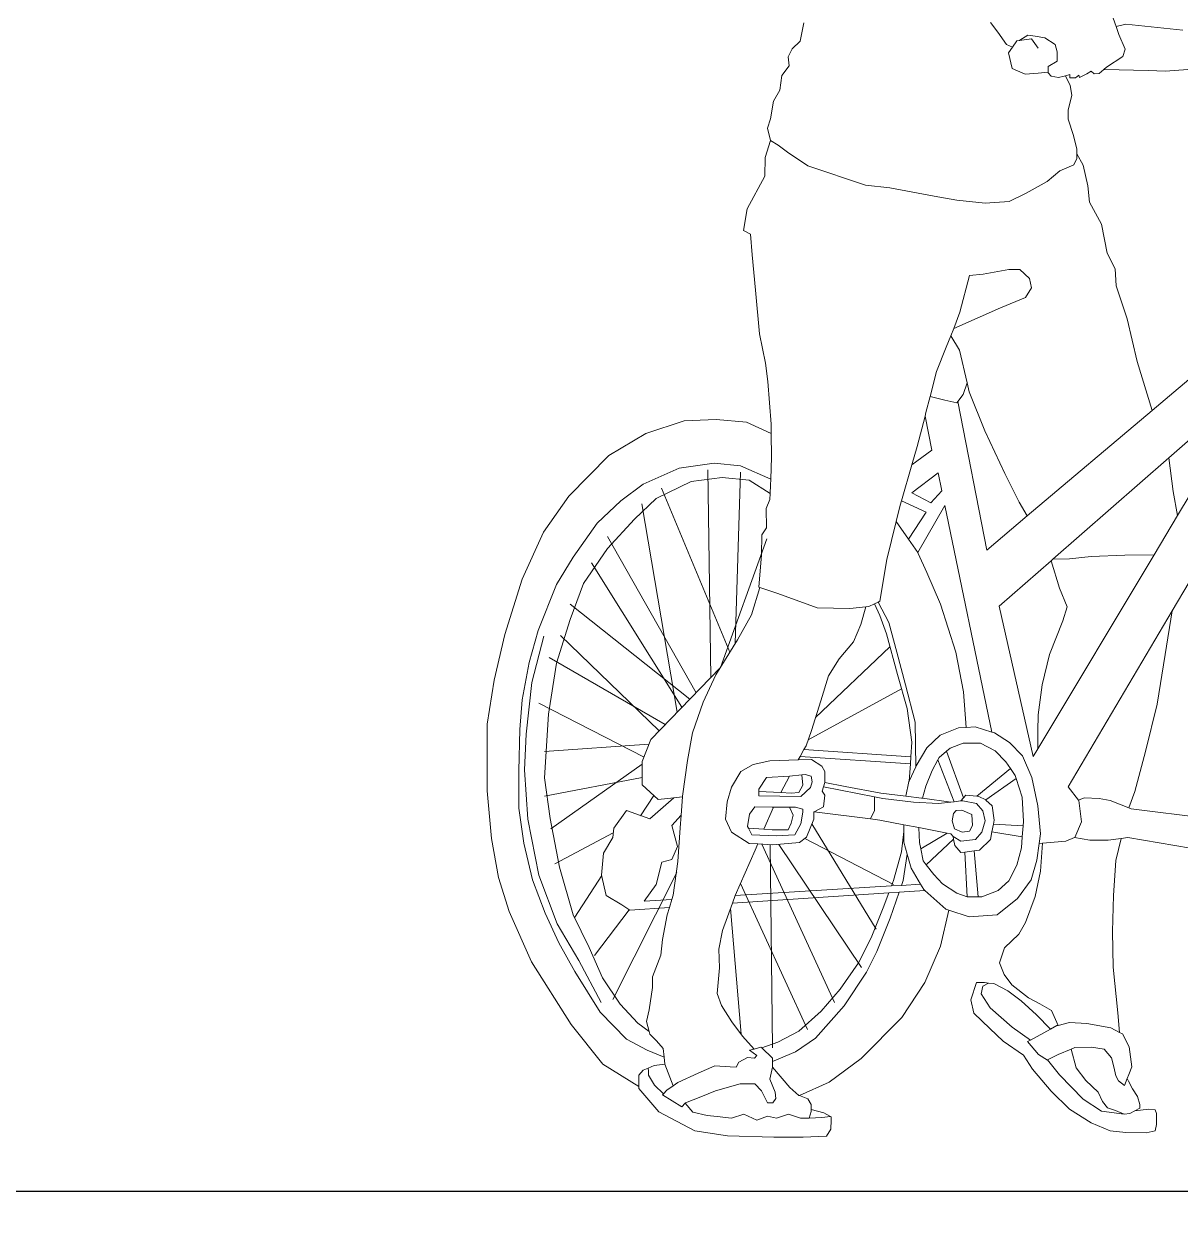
# Model space of a CAD drawing. Header units: metres. Extents: x 2304 to 3408, y 318 to 588.
# Drawn here: x 2636.863 to 2637.945, y 347.883 to 349.005 of the extents above; entities that cross this region are included whole.
import ezdxf

# ---------------------------------------------------------------- set-up
doc = ezdxf.new("R2010")
doc.units = ezdxf.units.M
doc.header["$LTSCALE"] = 5.5
doc.header["$MEASUREMENT"] = 0
doc.layers.add('HACH', color=251, linetype='Continuous', lineweight=5)
doc.layers.add('PENA 06', color=6, linetype='Continuous')

# ---------------------------------------------------------------- blocks, each defined once
blk = doc.blocks.new('Three_Bikes')
for p, q in [((-1.287, 0.1407), (-1.2905, 0.123)), ((-1.1066, 0.1408), (-1.0995, 0.1316)), ((-0.9882, 0.1452), (-0.9853, 0.137)), ((-0.976, 0.1393), (-0.9853, 0.137)), ((-0.976, 0.1393), (-0.9211, 0.1335)), ((-1.0995, 0.1316), (-1.0913, 0.1196)), ((-1.0706, 0.1288), (-1.0782, 0.1239)), ((-1.0635, 0.1277), (-1.0706, 0.1288)), ((-1.0542, 0.1261), (-1.0635, 0.1277)), ((-0.9853, 0.137), (-0.9827, 0.1294)), ((-0.9827, 0.1294), (-0.9767, 0.1152)), ((-1.2905, 0.123), (-1.2981, 0.1155)), ((-1.0913, 0.1196), (-1.0855, 0.1172)), ((-1.0855, 0.1172), (-1.0894, 0.1117)), ((-1.0813, 0.1233), (-1.0855, 0.1172)), ((-1.0788, 0.1236), (-1.0813, 0.1233)), ((-1.067, 0.125), (-1.0788, 0.1236)), ((-1.0782, 0.1239), (-1.0788, 0.1236)), ((-1.0608, 0.1161), (-1.067, 0.125)), ((-1.0444, 0.1196), (-1.0542, 0.1261)), ((-1.0422, 0.1125), (-1.0444, 0.1196)), ((-1.2981, 0.1155), (-1.3021, 0.1079)), ((-1.3021, 0.1079), (-1.3012, 0.099)), ((-1.0894, 0.1117), (-1.0858, 0.0965)), ((-1.0422, 0.1037), (-1.0422, 0.1125)), ((-0.9789, 0.1081), (-0.9947, 0.0977)), ((-0.9767, 0.1152), (-0.9789, 0.1081)), ((-1.3012, 0.099), (-1.3083, 0.0897)), ((-1.0858, 0.0965), (-1.0733, 0.0911)), ((-1.0608, 0.092), (-1.0509, 0.0928)), ((-1.0509, 0.0983), (-1.0422, 0.1037)), ((-1.0509, 0.0928), (-1.0509, 0.0983)), ((-1.0509, 0.0923), (-1.0509, 0.0928)), ((-1.0095, 0.0939), (-1.0138, 0.0912)), ((-1.0067, 0.0912), (-1.0095, 0.0939)), ((-0.9973, 0.0956), (-1.0018, 0.0917)), ((-0.9947, 0.0977), (-0.9973, 0.0956)), ((-0.9965, 0.0956), (-0.9973, 0.0956)), ((-0.9965, 0.0956), (-0.9546, 0.0947)), ((-0.9546, 0.0947), (-0.9376, 0.0938)), ((-0.9376, 0.0938), (-0.9162, 0.0956)), ((-1.3083, 0.0897), (-1.3101, 0.0755)), ((-1.0733, 0.0911), (-1.0608, 0.092)), ((-1.0482, 0.089), (-1.0509, 0.0923)), ((-1.0411, 0.0879), (-1.0482, 0.089)), ((-1.0356, 0.089), (-1.0411, 0.0879)), ((-1.0344, 0.0894), (-1.0356, 0.089)), ((-1.0302, 0.0907), (-1.0344, 0.0894)), ((-1.0344, 0.0894), (-1.0299, 0.08)), ((-1.0302, 0.0874), (-1.0302, 0.0907)), ((-1.0247, 0.0874), (-1.0302, 0.0874)), ((-1.0215, 0.0901), (-1.0247, 0.0874)), ((-1.0209, 0.0879), (-1.0215, 0.0901)), ((-1.0138, 0.0912), (-1.0209, 0.0879)), ((-1.0018, 0.0917), (-1.0067, 0.0912)), ((-1.3101, 0.0755), (-1.3163, 0.0649)), ((-1.0317, 0.0563), (-1.0282, 0.0709)), ((-1.0282, 0.0709), (-1.0299, 0.08)), ((-1.3163, 0.0649), (-1.319, 0.0479)), ((-1.319, 0.0479), (-1.3221, 0.039)), ((-1.0317, 0.0476), (-1.0317, 0.0563)), ((-1.0264, 0.0319), (-1.0317, 0.0476)), ((-1.3221, 0.039), (-1.319, 0.027)), ((-1.319, 0.027), (-1.3243, 0.0106)), ((-1.319, 0.027), (-1.3116, 0.0224)), ((-1.0233, 0.0186), (-1.0264, 0.0319)), ((-1.3116, 0.0224), (-1.3027, 0.0158)), ((-1.3027, 0.0158), (-1.2832, 0.0026)), ((-1.0233, 0.0141), (-1.0233, 0.0186)), ((-1.0233, 0.0095), (-1.0233, 0.0141)), ((-1.0233, 0.0141), (-1.0173, 0.0032)), ((-1.3243, 0.0106), (-1.3247, -0.0076)), ((-1.2832, 0.0026), (-1.2274, -0.0163)), ((-1.0397, -0.0023), (-1.0261, 0.0036)), ((-1.0261, 0.0036), (-1.0233, 0.0095)), ((-1.0173, 0.0032), (-1.0128, -0.0167)), ((-1.3247, -0.0076), (-1.3416, -0.039)), ((-1.0519, -0.0128), (-1.0397, -0.0023)), ((-1.2274, -0.0163), (-1.204, -0.0187)), ((-1.204, -0.0187), (-1.1611, -0.0267)), ((-1.0721, -0.0239), (-1.0519, -0.0128)), ((-1.0128, -0.0167), (-1.011, -0.0327)), ((-1.1611, -0.0267), (-1.1391, -0.0306)), ((-1.1391, -0.0306), (-1.1119, -0.0337)), ((-1.1119, -0.0337), (-1.0885, -0.032)), ((-1.0885, -0.032), (-1.0721, -0.0239)), ((-1.011, -0.0327), (-0.9995, -0.054)), ((-1.3416, -0.039), (-1.3451, -0.0599)), ((-0.9995, -0.054), (-0.9939, -0.0819)), ((-1.3451, -0.0599), (-1.3385, -0.0634)), ((-1.3385, -0.0634), (-1.3367, -0.0836)), ((-1.3367, -0.0836), (-1.3336, -0.1177)), ((-0.9939, -0.0819), (-0.9863, -0.0969)), ((-1.1363, -0.1387), (-1.1268, -0.1033)), ((-1.1268, -0.1033), (-1.1139, -0.1023)), ((-1.1139, -0.1023), (-1.0889, -0.0978)), ((-1.0889, -0.0978), (-1.0785, -0.0978)), ((-1.0785, -0.0978), (-1.069, -0.1063)), ((-0.9863, -0.0969), (-0.9852, -0.1133)), ((-1.067, -0.1153), (-1.073, -0.1247)), ((-1.069, -0.1063), (-1.067, -0.1153)), ((-0.9852, -0.1133), (-0.9747, -0.1454)), ((-1.3336, -0.1177), (-1.3296, -0.1598)), ((-1.073, -0.1247), (-1.0969, -0.1347)), ((-0.9505, -0.2337), (-0.8177, -0.1214)), ((-1.0969, -0.1347), (-1.142, -0.1545)), ((-1.142, -0.1545), (-1.1363, -0.1387)), ((-0.9747, -0.1454), (-0.965, -0.1866)), ((-1.3238, -0.1882), (-1.3296, -0.1598)), ((-1.3292, -0.1617), (-1.3296, -0.1617)), ((-1.1495, -0.1728), (-1.145, -0.1617)), ((-1.145, -0.1617), (-1.142, -0.1545)), ((-1.145, -0.1617), (-1.1366, -0.1755)), ((-0.9312, -0.4272), (-0.7689, -0.1526)), ((-1.1588, -0.1963), (-1.1495, -0.1728)), ((-1.1366, -0.1755), (-1.1293, -0.2071)), ((-1.3238, -0.1882), (-1.3216, -0.2057)), ((-1.165, -0.2203), (-1.1588, -0.1963)), ((-0.9505, -0.2337), (-0.965, -0.1866)), ((-0.9344, -0.2795), (-0.8333, -0.1909)), ((-1.3216, -0.2057), (-1.3185, -0.2469)), ((-1.1331, -0.2185), (-1.1293, -0.2071)), ((-1.1293, -0.2071), (-1.1273, -0.2159)), ((-1.1383, -0.2251), (-1.1331, -0.2185)), ((-1.1273, -0.2159), (-1.1122, -0.2536)), ((-1.165, -0.2203), (-1.169, -0.2358)), ((-1.165, -0.2203), (-1.1509, -0.2239)), ((-1.1509, -0.2239), (-1.1393, -0.2265)), ((-1.1393, -0.2265), (-1.1383, -0.2251)), ((-1.1383, -0.2251), (-1.1102, -0.3687)), ((-1.3717, -0.2424), (-1.4026, -0.2438)), ((-1.3422, -0.2452), (-1.3717, -0.2424)), ((-1.1774, -0.2686), (-1.1699, -0.2393)), ((-1.1699, -0.2393), (-1.169, -0.2358)), ((-1.1699, -0.2393), (-1.1634, -0.272)), ((-1.0712, -0.3357), (-0.9505, -0.2337)), ((-1.4026, -0.2438), (-1.4396, -0.2561)), ((-1.3184, -0.2561), (-1.3422, -0.2452)), ((-1.3185, -0.2469), (-1.3184, -0.2561)), ((-1.1122, -0.2536), (-1.0927, -0.2948)), ((-1.4396, -0.2561), (-1.4753, -0.2774)), ((-1.3184, -0.2561), (-1.3181, -0.2788)), ((-1.4753, -0.2774), (-1.5137, -0.3165)), ((-1.1825, -0.2864), (-1.1774, -0.2686)), ((-1.1634, -0.272), (-1.1825, -0.2864)), ((-1.4073, -0.2895), (-1.4419, -0.3049)), ((-1.3734, -0.2848), (-1.4073, -0.2895)), ((-1.348, -0.2872), (-1.3734, -0.2848)), ((-1.3188, -0.3002), (-1.348, -0.2872)), ((-1.3181, -0.2788), (-1.3188, -0.3002)), ((-1.1926, -0.3211), (-1.1825, -0.2864)), ((-1.0464, -0.3775), (-0.9344, -0.2795)), ((-0.9344, -0.2795), (-0.9304, -0.3121)), ((-1.3657, -0.2987), (-1.3957, -0.3025)), ((-1.3796, -0.291), (-1.3766, -0.4917)), ((-1.3396, -0.301), (-1.3657, -0.2987)), ((-1.348, -0.2933), (-1.3532, -0.4588)), ((-1.3195, -0.3141), (-1.3396, -0.301)), ((-1.3188, -0.3002), (-1.319, -0.3059)), ((-1.1572, -0.2939), (-1.1828, -0.3133)), ((-1.1536, -0.3115), (-1.1572, -0.2939)), ((-1.0927, -0.2948), (-1.0789, -0.3223)), ((-0.9262, -0.3354), (-0.9018, -0.2946)), ((-1.4419, -0.3049), (-1.4635, -0.321)), ((-1.3957, -0.3025), (-1.4296, -0.3187)), ((-1.3583, -0.4672), (-1.4242, -0.3087)), ((-1.319, -0.3059), (-1.3195, -0.3141)), ((-1.1643, -0.3229), (-1.1536, -0.3115)), ((-0.9304, -0.3121), (-0.9262, -0.3354)), ((-1.5137, -0.3165), (-1.5384, -0.3515)), ((-1.4635, -0.321), (-1.4866, -0.3425)), ((-1.4296, -0.3187), (-1.4504, -0.3387)), ((-1.4091, -0.5251), (-1.4435, -0.3241)), ((-1.3198, -0.3197), (-1.3234, -0.3285)), ((-1.3195, -0.3141), (-1.3198, -0.3197)), ((-1.1938, -0.3254), (-1.1926, -0.3211)), ((-1.1926, -0.3211), (-1.1688, -0.3319)), ((-1.1828, -0.3133), (-1.1643, -0.3229)), ((-1.0789, -0.3223), (-1.0712, -0.3357)), ((-1.3234, -0.3285), (-1.323, -0.3472)), ((-1.1977, -0.3411), (-1.1938, -0.3254)), ((-1.1688, -0.3319), (-1.1858, -0.3582)), ((-1.1507, -0.3257), (-1.177, -0.371)), ((-1.1507, -0.3257), (-1.1054, -0.5444)), ((-1.1102, -0.3687), (-1.0712, -0.3357)), ((-0.9488, -0.3731), (-0.9262, -0.3354)), ((-1.4866, -0.3425), (-1.5096, -0.3756)), ((-1.4504, -0.3387), (-1.4765, -0.3672)), ((-1.323, -0.3472), (-1.3274, -0.3538)), ((-1.2067, -0.3778), (-1.1977, -0.3411)), ((-1.1858, -0.3582), (-1.1977, -0.3411)), ((-1.5384, -0.3515), (-1.559, -0.3967)), ((-1.3909, -0.5064), (-1.4765, -0.3556)), ((-1.3673, -0.4819), (-1.3226, -0.3579)), ((-1.3274, -0.3538), (-1.3278, -0.3733)), ((-1.177, -0.371), (-1.1858, -0.3582)), ((-1.4765, -0.3672), (-1.4996, -0.401)), ((-1.5096, -0.3756), (-1.5258, -0.4018)), ((-1.4919, -0.381), (-1.4046, -0.5205)), ((-1.3278, -0.3733), (-1.3305, -0.4044)), ((-1.2134, -0.4181), (-1.2067, -0.3778)), ((-1.1764, -0.3718), (-1.177, -0.371)), ((-1.168, -0.3902), (-1.1764, -0.3718)), ((-1.0982, -0.4228), (-1.0481, -0.3789)), ((-1.061, -0.5605), (-0.9488, -0.3731)), ((-1.0481, -0.3789), (-1.0464, -0.3775)), ((-1.0481, -0.3789), (-1.0401, -0.4053)), ((-1.0464, -0.3775), (-1.0303, -0.3771)), ((-1.0303, -0.3771), (-1.0094, -0.3749)), ((-1.0094, -0.3749), (-0.9769, -0.3735)), ((-0.9488, -0.3731), (-0.9769, -0.3735)), ((-1.1549, -0.421), (-1.168, -0.3902)), ((-1.559, -0.3967), (-1.5755, -0.4503)), ((-1.5258, -0.4018), (-1.5435, -0.4464)), ((-1.4996, -0.401), (-1.5127, -0.4356)), ((-1.3293, -0.4048), (-1.3376, -0.4312)), ((-1.3305, -0.4044), (-1.3293, -0.4048)), ((-1.3293, -0.4048), (-1.3119, -0.4106)), ((-1.0401, -0.4053), (-1.0328, -0.4235)), ((-1.3119, -0.4106), (-1.2741, -0.4243)), ((-1.3969, -0.5126), (-1.5127, -0.421)), ((-1.2741, -0.4243), (-1.2426, -0.4252)), ((-1.2426, -0.4252), (-1.2269, -0.4234)), ((-1.2269, -0.4234), (-1.232, -0.4405)), ((-1.2269, -0.4234), (-1.224, -0.423)), ((-1.224, -0.423), (-1.2187, -0.4206)), ((-1.2187, -0.4206), (-1.2151, -0.4189)), ((-1.2134, -0.4318), (-1.2187, -0.4206)), ((-1.2151, -0.4189), (-1.2134, -0.4181)), ((-1.2049, -0.4387), (-1.2151, -0.4189)), ((-1.1403, -0.4672), (-1.1549, -0.421)), ((-1.0654, -0.568), (-1.0982, -0.4228)), ((-1.0328, -0.4235), (-1.0368, -0.4371)), ((-1.0317, -0.5974), (-0.9312, -0.4272)), ((-0.9312, -0.4272), (-0.9381, -0.4696)), ((-1.5127, -0.4356), (-1.5258, -0.4779)), ((-1.3376, -0.4312), (-1.3509, -0.4552)), ((-1.2072, -0.4495), (-1.2134, -0.4318)), ((-1.1972, -0.4672), (-1.2049, -0.4387)), ((-1.0368, -0.4371), (-1.0496, -0.4696)), ((-1.5755, -0.4503), (-1.5858, -0.4942)), ((-1.5435, -0.4464), (-1.552, -0.4772)), ((-1.5219, -0.451), (-1.4267, -0.5432)), ((-1.232, -0.4405), (-1.2391, -0.4573)), ((-1.1964, -0.4887), (-1.2072, -0.4495)), ((-1.5497, -0.4964), (-1.5381, -0.4518)), ((-1.3509, -0.4552), (-1.3676, -0.4824)), ((-1.2038, -0.462), (-1.2757, -0.5305)), ((-1.2391, -0.4573), (-1.2529, -0.4737)), ((-1.4207, -0.5371), (-1.5327, -0.4725)), ((-1.2529, -0.4737), (-1.2631, -0.4902)), ((-1.1887, -0.4987), (-1.1972, -0.4672)), ((-1.1326, -0.5056), (-1.1403, -0.4672)), ((-1.0496, -0.4696), (-1.0569, -0.4988)), ((-0.9381, -0.4696), (-0.9458, -0.5175)), ((-1.552, -0.4772), (-1.5589, -0.5133)), ((-1.5258, -0.4779), (-1.5335, -0.5272)), ((-1.3676, -0.4824), (-1.4348, -0.5516)), ((-1.3676, -0.4824), (-1.3718, -0.4893)), ((-1.5858, -0.4942), (-1.5927, -0.5367)), ((-1.555, -0.5464), (-1.5497, -0.4964)), ((-1.3718, -0.4893), (-1.3842, -0.5155)), ((-1.2631, -0.4902), (-1.2706, -0.5141)), ((-1.1872, -0.5218), (-1.1964, -0.4887)), ((-1.1925, -0.5028), (-1.2827, -0.5518)), ((-1.1795, -0.5349), (-1.1887, -0.4987)), ((-1.1302, -0.5399), (-1.1326, -0.5056)), ((-1.0569, -0.4988), (-1.0606, -0.5277)), ((-1.5589, -0.5133), (-1.5612, -0.5418)), ((-1.5427, -0.5164), (-1.4412, -0.5686)), ((-1.3842, -0.5155), (-1.3944, -0.5452)), ((-1.2706, -0.5141), (-1.2795, -0.5429)), ((-0.9458, -0.5175), (-0.9571, -0.5632)), ((-1.5335, -0.5272), (-1.5373, -0.5887)), ((-1.1826, -0.5541), (-1.1872, -0.5218)), ((-1.0606, -0.5277), (-1.061, -0.5434)), ((-1.5927, -0.5367), (-1.5927, -0.6012)), ((-1.5612, -0.5418), (-1.562, -0.5818)), ((-1.2795, -0.5429), (-1.2848, -0.5576)), ((-1.1787, -0.578), (-1.1795, -0.5349)), ((-1.1375, -0.5403), (-1.1552, -0.5474)), ((-1.1302, -0.5399), (-1.1375, -0.5403)), ((-1.1215, -0.5394), (-1.1302, -0.5399)), ((-1.1054, -0.5444), (-1.1215, -0.5394)), ((-1.061, -0.5434), (-1.061, -0.5605)), ((-1.5566, -0.581), (-1.555, -0.5464)), ((-1.4348, -0.5516), (-1.4429, -0.573)), ((-1.3944, -0.5452), (-1.3993, -0.5718)), ((-1.1836, -0.5685), (-1.1826, -0.5541)), ((-1.1552, -0.5474), (-1.1681, -0.5598)), ((-1.1331, -0.555), (-1.1457, -0.5599)), ((-1.1163, -0.555), (-1.1331, -0.555)), ((-1.1021, -0.5626), (-1.1163, -0.555)), ((-1.1029, -0.5452), (-1.1054, -0.5444)), ((-1.0882, -0.5545), (-1.1029, -0.5452)), ((-1.0758, -0.5674), (-1.0882, -0.5545)), ((-1.5373, -0.5633), (-1.4365, -0.5561)), ((-1.2869, -0.5614), (-1.2906, -0.5681)), ((-1.2848, -0.5576), (-1.2869, -0.5614)), ((-1.2869, -0.5614), (-1.1836, -0.5685)), ((-1.1681, -0.5598), (-1.1783, -0.5771)), ((-1.1491, -0.5628), (-1.1564, -0.5691)), ((-1.1457, -0.5599), (-1.1491, -0.5628)), ((-1.1326, -0.6079), (-1.1491, -0.5628)), ((-1.0918, -0.5733), (-1.1021, -0.5626)), ((-1.0669, -0.5882), (-1.0758, -0.5674)), ((-1.0654, -0.568), (-1.061, -0.5605)), ((-0.9571, -0.5632), (-0.9674, -0.6019)), ((-1.4429, -0.5753), (-1.5312, -0.6379)), ((-1.4429, -0.573), (-1.4429, -0.5953)), ((-1.3993, -0.5718), (-1.4042, -0.6064)), ((-1.3358, -0.5758), (-1.3478, -0.5824)), ((-1.3199, -0.5722), (-1.3358, -0.5758)), ((-1.2924, -0.5713), (-1.3199, -0.5722)), ((-1.2906, -0.5681), (-1.2924, -0.5713)), ((-1.2795, -0.5709), (-1.2924, -0.5713)), ((-1.2906, -0.5681), (-1.184, -0.575)), ((-1.2697, -0.5775), (-1.2795, -0.5709)), ((-1.2666, -0.5824), (-1.2697, -0.5775)), ((-1.1852, -0.5918), (-1.184, -0.575)), ((-1.1787, -0.578), (-1.1852, -0.5918)), ((-1.184, -0.575), (-1.1836, -0.5685)), ((-1.1783, -0.5771), (-1.1787, -0.578)), ((-1.1575, -0.5713), (-1.1629, -0.5817)), ((-1.1564, -0.5691), (-1.1575, -0.5713)), ((-1.1418, -0.6118), (-1.1575, -0.5713)), ((-1.0875, -0.5796), (-1.0918, -0.5733)), ((-1.562, -0.5818), (-1.562, -0.6179)), ((-1.5535, -0.6287), (-1.5566, -0.581)), ((-1.4429, -0.5882), (-1.5373, -0.6064)), ((-1.5373, -0.5887), (-1.532, -0.6279)), ((-1.3478, -0.5824), (-1.3567, -0.5975)), ((-1.323, -0.5882), (-1.3305, -0.5997)), ((-1.323, -0.5882), (-1.3006, -0.587)), ((-1.3006, -0.587), (-1.3092, -0.6028)), ((-1.2888, -0.5858), (-1.3006, -0.587)), ((-1.2857, -0.5855), (-1.2888, -0.5858)), ((-1.2888, -0.5858), (-1.2879, -0.5957)), ((-1.2799, -0.5869), (-1.2857, -0.5855)), ((-1.279, -0.5926), (-1.2799, -0.5869)), ((-1.2666, -0.5931), (-1.2666, -0.5824)), ((-1.1629, -0.5817), (-1.169, -0.5967)), ((-1.1198, -0.6064), (-1.0875, -0.5796)), ((-1.1113, -0.61), (-1.082, -0.5892)), ((-1.083, -0.5863), (-1.0875, -0.5796)), ((-1.082, -0.5892), (-1.083, -0.5863)), ((-1.0761, -0.6074), (-1.082, -0.5892)), ((-1.0611, -0.6157), (-1.0669, -0.5882)), ((-1.5927, -0.6012), (-1.5885, -0.6471)), ((-1.4429, -0.5953), (-1.4277, -0.6096)), ((-1.3567, -0.5975), (-1.3611, -0.6117)), ((-1.3305, -0.6019), (-1.3305, -0.5997)), ((-1.3305, -0.6019), (-1.3305, -0.6059)), ((-1.3092, -0.6028), (-1.3305, -0.6019)), ((-1.2879, -0.5957), (-1.2919, -0.6028)), ((-1.2897, -0.6068), (-1.2804, -0.5979)), ((-1.2804, -0.5979), (-1.279, -0.5926)), ((-1.2693, -0.6015), (-1.2679, -0.5972)), ((-1.2666, -0.6055), (-1.2693, -0.6015)), ((-1.2679, -0.5972), (-1.2666, -0.5932)), ((-1.2187, -0.607), (-1.2679, -0.5972)), ((-1.2666, -0.5932), (-1.2666, -0.5931)), ((-1.2471, -0.5971), (-1.2666, -0.5932)), ((-1.2125, -0.6033), (-1.2471, -0.5971)), ((-1.1854, -0.5922), (-1.1884, -0.6063)), ((-1.1852, -0.5918), (-1.1854, -0.5922)), ((-1.169, -0.5967), (-1.1725, -0.6083)), ((-1.0317, -0.5974), (-1.0217, -0.6102)), ((-0.9674, -0.6019), (-0.9732, -0.6175)), ((-1.4319, -0.6057), (-1.4445, -0.6252)), ((-1.4123, -0.608), (-1.4357, -0.6283)), ((-1.4277, -0.6096), (-1.4123, -0.608)), ((-1.4123, -0.608), (-1.4042, -0.6071)), ((-1.4055, -0.6247), (-1.4042, -0.6071)), ((-1.4042, -0.6064), (-1.4042, -0.6071)), ((-1.3611, -0.6117), (-1.3625, -0.6285)), ((-1.3305, -0.6059), (-1.2897, -0.6068)), ((-1.299, -0.6033), (-1.3092, -0.6028)), ((-1.2919, -0.6028), (-1.299, -0.6033)), ((-1.2679, -0.6166), (-1.2666, -0.6055)), ((-1.2187, -0.6201), (-1.2187, -0.607)), ((-1.2107, -0.6086), (-1.2187, -0.607)), ((-1.1884, -0.6063), (-1.2125, -0.6033)), ((-1.181, -0.6121), (-1.2107, -0.6086)), ((-1.1734, -0.6082), (-1.1884, -0.6063)), ((-1.157, -0.6135), (-1.181, -0.6121)), ((-1.1725, -0.6083), (-1.1734, -0.6082)), ((-1.1451, -0.6121), (-1.1725, -0.6083)), ((-1.1451, -0.6121), (-1.157, -0.6135)), ((-1.145, -0.6121), (-1.1451, -0.6121)), ((-1.1418, -0.6118), (-1.145, -0.6121)), ((-1.1354, -0.611), (-1.1418, -0.6118)), ((-1.1326, -0.6079), (-1.1354, -0.611)), ((-1.1335, -0.6108), (-1.1354, -0.611)), ((-1.1335, -0.6108), (-1.1202, -0.6135)), ((-1.1304, -0.6054), (-1.1326, -0.6079)), ((-1.1198, -0.6064), (-1.1304, -0.6054)), ((-1.1202, -0.6135), (-1.114, -0.6206)), ((-1.1178, -0.6066), (-1.1198, -0.6064)), ((-1.1113, -0.61), (-1.1178, -0.6066)), ((-1.1112, -0.6101), (-1.1113, -0.61)), ((-1.1112, -0.6101), (-1.1052, -0.6158)), ((-1.0749, -0.6307), (-1.0761, -0.6074)), ((-1.0217, -0.6102), (-1.0162, -0.6078)), ((-1.0217, -0.6102), (-1.0215, -0.6105)), ((-1.0215, -0.6105), (-1.0189, -0.631)), ((-1.0162, -0.6078), (-1.0019, -0.6087)), ((-1.0019, -0.6087), (-0.9912, -0.6105)), ((-0.9912, -0.6105), (-0.9732, -0.6175)), ((-1.562, -0.6179), (-1.5573, -0.6518)), ((-1.458, -0.6203), (-1.4705, -0.6372)), ((-1.4357, -0.6283), (-1.458, -0.6203)), ((-1.4143, -0.6346), (-1.4055, -0.6247)), ((-1.4055, -0.6247), (-1.4064, -0.637)), ((-1.3394, -0.6237), (-1.3412, -0.6356)), ((-1.3341, -0.6166), (-1.3394, -0.6237)), ((-1.3176, -0.617), (-1.3341, -0.6166)), ((-1.3161, -0.617), (-1.3256, -0.6382)), ((-1.3161, -0.617), (-1.3176, -0.617)), ((-1.3008, -0.617), (-1.3161, -0.617)), ((-1.295, -0.617), (-1.3008, -0.617)), ((-1.3008, -0.617), (-1.2972, -0.6246)), ((-1.2972, -0.6246), (-1.299, -0.6325)), ((-1.2879, -0.6188), (-1.295, -0.617)), ((-1.2897, -0.633), (-1.2879, -0.6219)), ((-1.2879, -0.6219), (-1.2879, -0.6188)), ((-1.2773, -0.6215), (-1.2771, -0.6214)), ((-1.2773, -0.6285), (-1.2773, -0.6215)), ((-1.2771, -0.6214), (-1.2679, -0.6166)), ((-1.2225, -0.6283), (-1.2771, -0.6214)), ((-1.2225, -0.6283), (-1.2187, -0.6201)), ((-1.1437, -0.6303), (-1.1424, -0.6232)), ((-1.1424, -0.6232), (-1.1397, -0.6201)), ((-1.1397, -0.6201), (-1.1344, -0.6197)), ((-1.1344, -0.6197), (-1.1246, -0.6241)), ((-1.1246, -0.6241), (-1.1242, -0.6348)), ((-1.114, -0.6206), (-1.1118, -0.6303)), ((-1.1052, -0.6158), (-1.1032, -0.6295)), ((-1.0585, -0.6428), (-1.0611, -0.6157)), ((-0.9732, -0.6175), (-0.9707, -0.6185)), ((-0.9707, -0.6185), (-0.8821, -0.6296)), ((-1.5427, -0.6826), (-1.5535, -0.6287)), ((-1.532, -0.6279), (-1.5227, -0.6749)), ((-1.409, -0.6551), (-1.4143, -0.6346)), ((-1.3625, -0.6285), (-1.3567, -0.641)), ((-1.3412, -0.6356), (-1.3405, -0.6371)), ((-1.299, -0.6325), (-1.3021, -0.6388)), ((-1.2955, -0.6436), (-1.2897, -0.633)), ((-1.2844, -0.6458), (-1.2773, -0.6285)), ((-1.2172, -0.7349), (-1.2791, -0.633)), ((-1.2134, -0.6294), (-1.2225, -0.6283)), ((-1.1903, -0.6339), (-1.2134, -0.6294)), ((-1.1903, -0.6339), (-1.1903, -0.6406)), ((-1.1759, -0.6367), (-1.1903, -0.6339)), ((-1.1759, -0.6368), (-1.1759, -0.6367)), ((-1.1484, -0.6421), (-1.1759, -0.6367)), ((-1.1759, -0.6368), (-1.1752, -0.651)), ((-1.1415, -0.6379), (-1.1437, -0.6303)), ((-1.1242, -0.6348), (-1.1268, -0.6401)), ((-1.1118, -0.6303), (-1.1149, -0.641)), ((-1.1039, -0.6333), (-1.1053, -0.6408)), ((-1.1032, -0.6295), (-1.1039, -0.6333)), ((-1.1039, -0.6333), (-1.0753, -0.6351)), ((-1.0761, -0.6456), (-1.0753, -0.6351)), ((-1.0753, -0.6351), (-1.0749, -0.6307)), ((-1.0189, -0.631), (-1.0251, -0.6462)), ((-1.5885, -0.6471), (-1.5817, -0.6848)), ((-1.5273, -0.6718), (-1.471, -0.6416)), ((-1.4714, -0.6462), (-1.4804, -0.6613)), ((-1.4705, -0.6372), (-1.4714, -0.6462)), ((-1.4064, -0.637), (-1.4086, -0.6694)), ((-1.3567, -0.641), (-1.3398, -0.6521)), ((-1.3405, -0.6371), (-1.3372, -0.6436)), ((-1.3256, -0.6382), (-1.3405, -0.6371)), ((-1.3372, -0.6436), (-1.3137, -0.6445)), ((-1.3176, -0.6388), (-1.3256, -0.6382)), ((-1.3021, -0.6388), (-1.3176, -0.6388)), ((-1.3137, -0.6445), (-1.2955, -0.6436)), ((-1.291, -0.6512), (-1.2844, -0.6458)), ((-1.2003, -0.6918), (-1.286, -0.6471)), ((-1.1926, -0.6602), (-1.1903, -0.6406)), ((-1.1903, -0.6406), (-1.1903, -0.6507)), ((-1.174, -0.6571), (-1.1484, -0.6421)), ((-1.1423, -0.6478), (-1.1689, -0.6725)), ((-1.145, -0.6427), (-1.1484, -0.6421)), ((-1.1428, -0.6454), (-1.145, -0.6427)), ((-1.1353, -0.6498), (-1.1428, -0.6454)), ((-1.1428, -0.6454), (-1.1428, -0.6454)), ((-1.1423, -0.6478), (-1.1428, -0.6454)), ((-1.1411, -0.654), (-1.1423, -0.6478)), ((-1.1339, -0.641), (-1.1415, -0.6379)), ((-1.1211, -0.6481), (-1.1353, -0.6498)), ((-1.1268, -0.6401), (-1.1339, -0.641)), ((-1.1149, -0.641), (-1.1211, -0.6481)), ((-1.1067, -0.6483), (-1.1174, -0.6586)), ((-1.1053, -0.6408), (-1.1067, -0.6483)), ((-1.1053, -0.6408), (-1.0761, -0.6456)), ((-1.0769, -0.6563), (-1.0761, -0.6456)), ((-1.0598, -0.6521), (-1.0585, -0.6428)), ((-1.0256, -0.6464), (-1.034, -0.6497)), ((-1.0251, -0.6462), (-1.0256, -0.6464)), ((-1.0256, -0.6464), (-1.0108, -0.6488)), ((-0.9805, -0.6471), (-0.993, -0.6488)), ((-0.9805, -0.6471), (-0.9856, -0.6686)), ((-0.9805, -0.6471), (-0.9742, -0.6462)), ((-0.9742, -0.6462), (-0.8791, -0.6623)), ((-1.5573, -0.6518), (-1.5489, -0.6872)), ((-1.4143, -0.6676), (-1.409, -0.6551)), ((-1.3532, -0.7023), (-1.334, -0.6585)), ((-1.3398, -0.6521), (-1.3314, -0.6525)), ((-1.334, -0.6585), (-1.3314, -0.6525)), ((-1.3314, -0.6525), (-1.3168, -0.6534)), ((-1.2572, -0.8056), (-1.3274, -0.6528)), ((-1.3173, -0.8495), (-1.3195, -0.6532)), ((-1.3168, -0.6534), (-1.291, -0.6512)), ((-1.2311, -0.7718), (-1.3111, -0.6529)), ((-1.1903, -0.6507), (-1.187, -0.6624)), ((-1.1752, -0.651), (-1.174, -0.6571)), ((-1.174, -0.6571), (-1.1717, -0.6689)), ((-1.1354, -0.6609), (-1.1411, -0.654)), ((-1.1223, -0.6592), (-1.1314, -0.6604)), ((-1.1174, -0.6586), (-1.1223, -0.6592)), ((-1.1187, -0.7037), (-1.1223, -0.6592)), ((-1.0814, -0.6731), (-1.0769, -0.6563)), ((-1.062, -0.668), (-1.0598, -0.6521)), ((-1.0566, -0.6518), (-1.0598, -0.6521)), ((-1.0566, -0.6518), (-1.0584, -0.6789)), ((-1.034, -0.6497), (-1.0566, -0.6518)), ((-1.0108, -0.6488), (-0.993, -0.6488)), ((-1.4804, -0.6613), (-1.4822, -0.6827)), ((-1.4295, -0.6917), (-1.4241, -0.6702)), ((-1.4241, -0.6702), (-1.4143, -0.6676)), ((-1.4086, -0.6694), (-1.4131, -0.7018)), ((-1.2003, -0.6879), (-1.1926, -0.6602)), ((-1.191, -0.6879), (-1.187, -0.6624)), ((-1.187, -0.6624), (-1.1832, -0.676)), ((-1.1717, -0.6689), (-1.1689, -0.6725)), ((-1.1314, -0.6604), (-1.1354, -0.6609)), ((-1.1314, -0.6604), (-1.1291, -0.7037)), ((-1.0674, -0.6871), (-1.062, -0.668)), ((-0.9856, -0.6686), (-0.9878, -0.7023)), ((-1.525, -0.7295), (-1.5427, -0.6826)), ((-1.5227, -0.6749), (-1.5096, -0.721)), ((-1.4821, -0.6831), (-1.5081, -0.7233)), ((-1.4822, -0.6827), (-1.4777, -0.7024)), ((-1.4712, -0.8026), (-1.4096, -0.6802)), ((-1.1832, -0.676), (-1.1742, -0.6913)), ((-1.1689, -0.6725), (-1.1614, -0.6819)), ((-1.1614, -0.6819), (-1.153, -0.6911)), ((-1.0891, -0.688), (-1.0814, -0.6731)), ((-1.0584, -0.6789), (-1.0635, -0.7034)), ((-1.5817, -0.6848), (-1.5714, -0.7178)), ((-1.5489, -0.6872), (-1.5366, -0.7195)), ((-1.4411, -0.7077), (-1.4295, -0.6917)), ((-1.3532, -0.7023), (-1.2022, -0.6931)), ((-1.2834, -0.8318), (-1.3481, -0.6907)), ((-1.2022, -0.6931), (-1.2003, -0.6879)), ((-1.2022, -0.6931), (-1.1926, -0.6925)), ((-1.1926, -0.6925), (-1.191, -0.6879)), ((-1.1926, -0.6925), (-1.1742, -0.6913)), ((-1.1742, -0.6913), (-1.1712, -0.6964)), ((-1.153, -0.6911), (-1.1392, -0.6999)), ((-1.0994, -0.6976), (-1.0891, -0.688)), ((-1.0807, -0.7053), (-1.0674, -0.6871)), ((-1.4777, -0.7024), (-1.4625, -0.7113)), ((-1.4411, -0.7077), (-1.4144, -0.7061)), ((-1.4167, -0.7139), (-1.4144, -0.7061)), ((-1.4131, -0.7018), (-1.4144, -0.7061)), ((-1.3559, -0.7098), (-1.2048, -0.6998)), ((-1.3559, -0.7098), (-1.3532, -0.7024)), ((-1.3532, -0.7024), (-1.3532, -0.7023)), ((-1.2103, -0.7141), (-1.2048, -0.6998)), ((-1.2048, -0.6998), (-1.1949, -0.6992)), ((-1.2034, -0.7241), (-1.1949, -0.6992)), ((-1.1949, -0.6992), (-1.17, -0.6975)), ((-1.1712, -0.6964), (-1.17, -0.6975)), ((-1.17, -0.6975), (-1.1499, -0.7155)), ((-1.1392, -0.6999), (-1.1293, -0.7037)), ((-1.1293, -0.7037), (-1.1291, -0.7037)), ((-1.1291, -0.7037), (-1.1187, -0.7037)), ((-1.1187, -0.7037), (-1.1151, -0.7037)), ((-1.1151, -0.7037), (-1.0994, -0.6976)), ((-1.1002, -0.7208), (-1.0807, -0.7053)), ((-1.0635, -0.7034), (-1.073, -0.7282)), ((-0.9878, -0.7023), (-0.9889, -0.737)), ((-1.5714, -0.7178), (-1.55, -0.7664)), ((-1.4556, -0.716), (-1.4889, -0.7602)), ((-1.455, -0.7164), (-1.4625, -0.7113)), ((-1.455, -0.7164), (-1.4167, -0.7139)), ((-1.4411, -0.7077), (-1.4411, -0.7077)), ((-1.4167, -0.7139), (-1.4188, -0.721)), ((-1.3656, -0.7361), (-1.3559, -0.7098)), ((-1.3475, -0.8361), (-1.3577, -0.7147)), ((-1.2218, -0.7433), (-1.2103, -0.7141)), ((-1.1549, -0.7511), (-1.1468, -0.7166)), ((-1.1499, -0.7155), (-1.1468, -0.7166)), ((-1.1468, -0.7166), (-1.1273, -0.723)), ((-1.5366, -0.7195), (-1.5235, -0.7479)), ((-1.5042, -0.7649), (-1.525, -0.7295)), ((-1.5096, -0.721), (-1.4942, -0.7526)), ((-1.4188, -0.721), (-1.4233, -0.7449)), ((-1.2164, -0.7564), (-1.2034, -0.7241)), ((-1.1273, -0.723), (-1.1002, -0.7208)), ((-1.073, -0.7282), (-1.0793, -0.7395)), ((-1.3691, -0.7542), (-1.3656, -0.7361)), ((-1.0793, -0.7395), (-1.0931, -0.7527)), ((-0.9889, -0.737), (-0.9882, -0.7714)), ((-1.5235, -0.7479), (-1.5081, -0.7756)), ((-1.4942, -0.7526), (-1.4812, -0.7818)), ((-1.4233, -0.7449), (-1.4251, -0.76)), ((-1.2341, -0.7672), (-1.2218, -0.7433)), ((-1.1702, -0.7862), (-1.1549, -0.7511)), ((-1.0931, -0.7527), (-1.0979, -0.7673)), ((-1.4251, -0.76), (-1.433, -0.7809)), ((-1.3683, -0.772), (-1.3691, -0.7542)), ((-1.2264, -0.7764), (-1.2164, -0.7564)), ((-1.55, -0.7664), (-1.5116, -0.8268)), ((-1.5081, -0.7756), (-1.4835, -0.8149)), ((-1.4827, -0.8056), (-1.5042, -0.7649)), ((-1.3705, -0.7968), (-1.3683, -0.772)), ((-1.2518, -0.7926), (-1.2341, -0.7672)), ((-1.0979, -0.7673), (-1.0935, -0.7787)), ((-0.9882, -0.7714), (-0.9838, -0.8156)), ((-1.4812, -0.7818), (-1.4642, -0.8072)), ((-1.433, -0.7809), (-1.433, -0.7911)), ((-1.248, -0.8087), (-1.2264, -0.7764)), ((-1.1922, -0.8202), (-1.1702, -0.7862)), ((-1.1202, -0.7863), (-1.1257, -0.8032)), ((-1.1125, -0.7863), (-1.1202, -0.7863)), ((-1.114, -0.79), (-1.1086, -0.7868)), ((-1.1086, -0.7868), (-1.1125, -0.7863)), ((-1.1034, -0.7874), (-1.1086, -0.7868)), ((-1.0899, -0.7944), (-1.1034, -0.7874)), ((-1.0935, -0.7787), (-1.0862, -0.7885)), ((-1.433, -0.7911), (-1.4362, -0.8128)), ((-1.3665, -0.8084), (-1.3705, -0.7968)), ((-1.2703, -0.8141), (-1.2518, -0.7926)), ((-1.114, -0.79), (-1.1158, -0.7973)), ((-1.1158, -0.7973), (-1.107, -0.8108)), ((-1.0771, -0.8039), (-1.0899, -0.7944)), ((-1.0862, -0.7885), (-1.0701, -0.801)), ((-1.4642, -0.8072), (-1.4473, -0.8256)), ((-1.3563, -0.8243), (-1.3665, -0.8084)), ((-1.2757, -0.8402), (-1.248, -0.8087)), ((-1.1257, -0.8032), (-1.1228, -0.8159)), ((-1.0624, -0.8174), (-1.0771, -0.8039)), ((-1.0701, -0.801), (-1.0591, -0.8068)), ((-1.0591, -0.8068), (-1.0478, -0.8134)), ((-1.4835, -0.8149), (-1.4581, -0.841)), ((-1.4362, -0.8128), (-1.4388, -0.8239)), ((-1.2919, -0.8333), (-1.2703, -0.8141)), ((-1.2317, -0.8597), (-1.1922, -0.8202)), ((-1.1228, -0.8159), (-1.1074, -0.8309)), ((-1.107, -0.8108), (-1.0858, -0.8295)), ((-1.0624, -0.8174), (-1.0489, -0.8314)), ((-1.0478, -0.8134), (-1.0412, -0.8277)), ((-0.9838, -0.8156), (-0.982, -0.8345)), ((-1.5116, -0.8268), (-1.4809, -0.8652)), ((-1.4473, -0.8256), (-1.4364, -0.8336)), ((-1.4388, -0.8239), (-1.4364, -0.8336)), ((-1.4364, -0.8336), (-1.4357, -0.8363)), ((-1.3461, -0.8381), (-1.3563, -0.8243)), ((-1.3119, -0.8441), (-1.2919, -0.8333)), ((-1.1074, -0.8309), (-1.0946, -0.843)), ((-1.0858, -0.8295), (-1.0682, -0.8419)), ((-1.0682, -0.8419), (-1.0489, -0.8314)), ((-1.0427, -0.828), (-1.0489, -0.8314)), ((-1.0412, -0.8277), (-1.0427, -0.828)), ((-1.0303, -0.8251), (-1.0412, -0.8277)), ((-1.0138, -0.8258), (-1.0303, -0.8251)), ((-0.9904, -0.8302), (-1.0138, -0.8258)), ((-0.982, -0.8345), (-0.9904, -0.8302)), ((-1.4581, -0.841), (-1.4381, -0.8518)), ((-1.4357, -0.8363), (-1.4291, -0.8425)), ((-1.4291, -0.8425), (-1.4228, -0.8501)), ((-1.335, -0.8506), (-1.3461, -0.8381)), ((-1.3275, -0.8495), (-1.3119, -0.8441)), ((-1.2949, -0.8533), (-1.2757, -0.8402)), ((-1.0946, -0.843), (-1.0749, -0.8565)), ((-1.0682, -0.8419), (-1.0708, -0.8434)), ((-1.0708, -0.8434), (-1.0602, -0.8558)), ((-0.9791, -0.836), (-0.982, -0.8345)), ((-0.9728, -0.8485), (-0.9791, -0.836)), ((-1.4381, -0.8518), (-1.4219, -0.8584)), ((-1.4228, -0.8501), (-1.4219, -0.8584)), ((-1.3394, -0.8518), (-1.335, -0.8506)), ((-1.3323, -0.8567), (-1.3394, -0.8518)), ((-1.335, -0.8506), (-1.3283, -0.8487)), ((-1.3345, -0.8594), (-1.3323, -0.8567)), ((-1.3283, -0.8487), (-1.3275, -0.8495)), ((-1.3275, -0.8495), (-1.3172, -0.8594)), ((-1.3172, -0.8627), (-1.2949, -0.8533)), ((-1.0749, -0.8565), (-1.0661, -0.87)), ((-1.0602, -0.8558), (-1.0518, -0.8613)), ((-1.0515, -0.8611), (-1.0412, -0.8558)), ((-1.0412, -0.8558), (-1.0288, -0.8507)), ((-1.0288, -0.8507), (-1.0251, -0.8492)), ((-1.024, -0.8686), (-1.0288, -0.8507)), ((-1.0288, -0.8507), (-1.0288, -0.8507)), ((-1.0251, -0.8492), (-1.009, -0.8488)), ((-1.009, -0.8488), (-0.997, -0.8507)), ((-0.997, -0.8507), (-0.9897, -0.8591)), ((-0.9703, -0.8679), (-0.9728, -0.8485)), ((-1.4809, -0.8652), (-1.4464, -0.8866)), ((-1.4313, -0.8665), (-1.4372, -0.8689)), ((-1.4211, -0.8651), (-1.4313, -0.8665)), ((-1.4219, -0.8584), (-1.4211, -0.8651)), ((-1.4132, -0.8861), (-1.4211, -0.8651)), ((-1.3891, -0.874), (-1.3727, -0.8669)), ((-1.3727, -0.8669), (-1.3581, -0.8678)), ((-1.3581, -0.8678), (-1.3523, -0.8682)), ((-1.3523, -0.8682), (-1.3496, -0.8634)), ((-1.3496, -0.8634), (-1.3412, -0.8589)), ((-1.3412, -0.8589), (-1.3345, -0.8594)), ((-1.3173, -0.8681), (-1.3199, -0.8798)), ((-1.3172, -0.8678), (-1.3173, -0.8681)), ((-1.3004, -0.8878), (-1.3173, -0.8681)), ((-1.3172, -0.8594), (-1.3172, -0.8627)), ((-1.3172, -0.8627), (-1.3172, -0.8678)), ((-1.2624, -0.8827), (-1.2317, -0.8597)), ((-1.0518, -0.8613), (-1.0515, -0.8611)), ((-1.0515, -0.8611), (-1.0401, -0.8755)), ((-1.024, -0.8686), (-1.0145, -0.881)), ((-0.9897, -0.8591), (-0.9875, -0.8679)), ((-0.9875, -0.8679), (-0.9856, -0.8766)), ((-0.9732, -0.8752), (-0.9703, -0.8679)), ((-1.4419, -0.8709), (-1.4464, -0.8758)), ((-1.4464, -0.8866), (-1.4464, -0.8758)), ((-1.4372, -0.8689), (-1.4419, -0.8709)), ((-1.4369, -0.8719), (-1.4372, -0.8689)), ((-1.4369, -0.8759), (-1.4369, -0.8719)), ((-1.431, -0.8854), (-1.4369, -0.8759)), ((-1.4086, -0.8829), (-1.3891, -0.874)), ((-1.3199, -0.8798), (-1.3146, -0.8922)), ((-1.0661, -0.87), (-1.0482, -0.8912)), ((-1.0401, -0.8755), (-1.0171, -0.8989)), ((-0.9856, -0.8766), (-0.9831, -0.8814)), ((-0.9772, -0.8858), (-0.9747, -0.879)), ((-0.9747, -0.879), (-0.9732, -0.8752)), ((-0.9747, -0.879), (-0.9734, -0.8816)), ((-1.4464, -0.8866), (-1.4464, -0.8886)), ((-1.4464, -0.8886), (-1.4268, -0.9113)), ((-1.4223, -0.8938), (-1.431, -0.8854)), ((-1.4223, -0.8938), (-1.4193, -0.8904)), ((-1.4193, -0.8904), (-1.4132, -0.8861)), ((-1.4132, -0.8861), (-1.4086, -0.8829)), ((-1.3723, -0.8909), (-1.3865, -0.8966)), ((-1.3483, -0.8842), (-1.3723, -0.8909)), ((-1.3341, -0.8842), (-1.3483, -0.8842)), ((-1.3279, -0.8909), (-1.3341, -0.8842)), ((-1.3221, -0.9024), (-1.3279, -0.8909)), ((-1.2919, -0.8953), (-1.3004, -0.8878)), ((-1.2912, -0.8956), (-1.2624, -0.8827)), ((-1.0482, -0.8912), (-1.0303, -0.9088)), ((-1.0145, -0.881), (-1.0028, -0.8923)), ((-0.9831, -0.8814), (-0.9772, -0.8858)), ((-0.9734, -0.8816), (-0.9695, -0.8891)), ((-0.9648, -0.8964), (-0.9695, -0.8891)), ((-1.4233, -0.8949), (-1.4223, -0.8938)), ((-1.4046, -0.9064), (-1.4233, -0.8949)), ((-1.4016, -0.903), (-1.4046, -0.9064)), ((-1.4011, -0.9024), (-1.4016, -0.903)), ((-1.4016, -0.903), (-1.394, -0.9117)), ((-1.3865, -0.8966), (-1.4011, -0.9024)), ((-1.3168, -0.9024), (-1.3221, -0.9024)), ((-1.3141, -0.8984), (-1.3168, -0.9024)), ((-1.3146, -0.8922), (-1.3141, -0.8984)), ((-1.2912, -0.8956), (-1.2919, -0.8953)), ((-1.2831, -0.8988), (-1.2912, -0.8956)), ((-1.28, -0.9042), (-1.2831, -0.8988)), ((-1.0171, -0.8989), (-0.9995, -0.9106)), ((-1.0028, -0.8923), (-0.9984, -0.9011)), ((-0.9984, -0.9011), (-0.9937, -0.9073)), ((-0.9626, -0.904), (-0.9648, -0.8964)), ((-1.4268, -0.9113), (-1.3922, -0.9295)), ((-1.394, -0.9117), (-1.3802, -0.9148)), ((-1.3802, -0.9148), (-1.3705, -0.9157)), ((-1.3567, -0.9175), (-1.3447, -0.9135)), ((-1.3447, -0.9135), (-1.3323, -0.9192)), ((-1.3132, -0.9175), (-1.3017, -0.9135)), ((-1.3017, -0.9135), (-1.2902, -0.9175)), ((-1.2817, -0.9175), (-1.28, -0.9108)), ((-1.28, -0.909), (-1.28, -0.9042)), ((-1.2675, -0.9122), (-1.28, -0.909)), ((-1.28, -0.9108), (-1.28, -0.909)), ((-1.2612, -0.9157), (-1.2675, -0.9122)), ((-1.0303, -0.9088), (-1.0094, -0.9219)), ((-0.9995, -0.9106), (-0.9776, -0.9135)), ((-0.9937, -0.9073), (-0.986, -0.9099)), ((-0.986, -0.9099), (-0.9776, -0.9135)), ((-0.9776, -0.9135), (-0.9721, -0.9128)), ((-0.9721, -0.9128), (-0.9674, -0.9103)), ((-0.9674, -0.9103), (-0.9626, -0.9077)), ((-0.9538, -0.9088), (-0.9674, -0.9103)), ((-0.9626, -0.9077), (-0.9626, -0.904)), ((-0.9476, -0.9092), (-0.9538, -0.9088)), ((-0.9465, -0.9128), (-0.9476, -0.9092)), ((-0.9465, -0.9234), (-0.9465, -0.9128)), ((-1.3705, -0.9157), (-1.3567, -0.9175)), ((-1.3323, -0.9192), (-1.3221, -0.9153)), ((-1.3221, -0.9153), (-1.3132, -0.9175)), ((-1.2902, -0.9175), (-1.2817, -0.9175)), ((-1.2817, -0.9175), (-1.2694, -0.9168)), ((-1.2694, -0.9168), (-1.2612, -0.9157)), ((-1.2604, -0.9161), (-1.2612, -0.9157)), ((-1.2609, -0.9281), (-1.2604, -0.9192)), ((-1.2604, -0.9192), (-1.2604, -0.9161)), ((-1.0094, -0.9219), (-0.9911, -0.9296)), ((-0.9476, -0.9296), (-0.9465, -0.9234)), ((-1.3922, -0.9295), (-1.3607, -0.9343)), ((-1.3607, -0.9343), (-1.3159, -0.9357)), ((-1.3159, -0.9357), (-1.2875, -0.9357)), ((-1.2875, -0.9357), (-1.2649, -0.9348)), ((-1.2649, -0.9348), (-1.2609, -0.9281)), ((-0.9911, -0.9296), (-0.9761, -0.9311)), ((-0.9761, -0.9311), (-0.9564, -0.9315)), ((-0.9564, -0.9315), (-0.9476, -0.9296))]:
    blk.add_line(p, q)

msp = doc.modelspace()

# ---------------------------------------------------------------- linework, layer by layer
at = {"layer": 'PENA 06'}
msp.add_lwpolyline([(2656.218, 347.4619), (2652.9693, 347.4619), (2652.9693, 347.5619), (2652.8693, 347.5619), (2644.5274, 347.9119), (2632.5005, 347.9119), (2632.5005, 348.0719), (2630.9724, 348.0719)], dxfattribs=at)

# ---------------------------------------------------------------- block references
at = {"layer": 'HACH', "xscale": 0.9695185884373356, "yscale": 0.9695185884373356, "zscale": 0.9695185884373356}
msp.add_blockref('Three_Bikes', (2638.841, 348.8701), dxfattribs=at)

doc.saveas('drawing.dxf')
